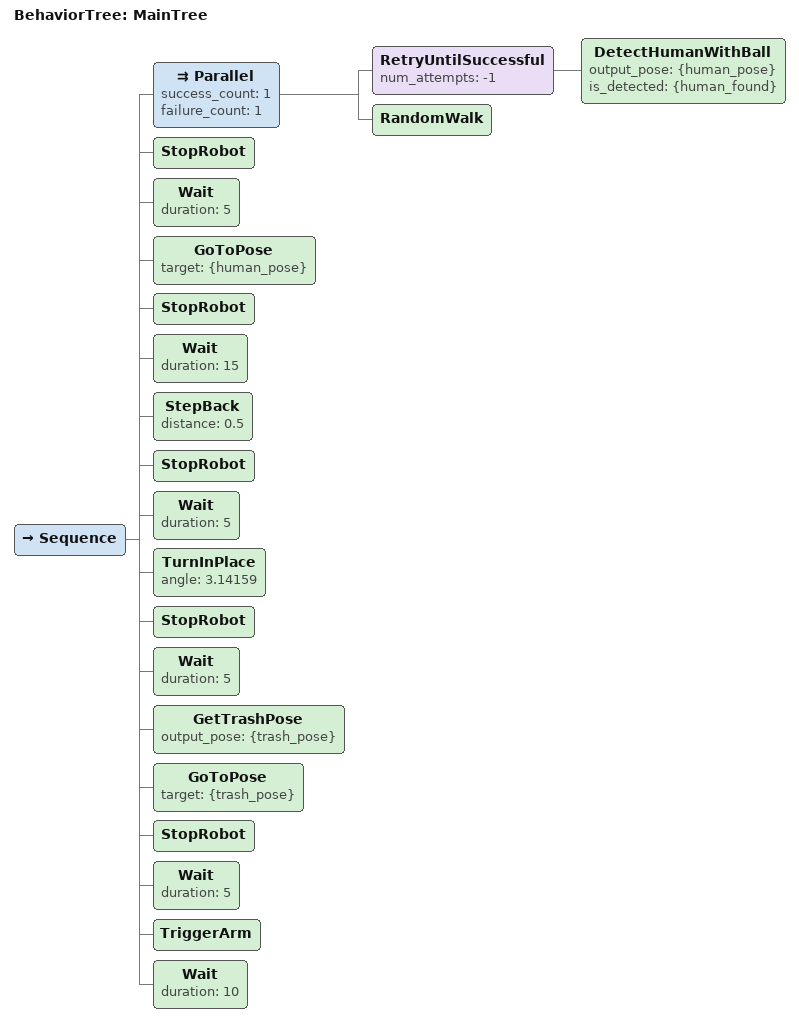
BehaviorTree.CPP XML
<root BTCPP_format="4">
    <BehaviorTree ID="MainTree">
        <Sequence>
             <!-- Step 1: Search for and detect human -->
             <!-- Parallel node runs both RandomWalk and human detection simultaneously -->
             <!-- SuccessOnOne: If human is detected (Retry succeeds), Parallel succeeds and halts RandomWalk -->
             <Parallel success_count="1" failure_count="1">
                 <RetryUntilSuccessful num_attempts="-1">
                     <DetectHumanWithBall output_pose="{human_pose}" is_detected="{human_found}"/>
                 </RetryUntilSuccessful>
                 <RandomWalk/>
             </Parallel>

             <!-- Step 2: Stop after detection -->
             <StopRobot/>

             <Wait duration="5"/>

             <!-- Step 3: Go to human (using the detected pose, no re-detection) -->
             <GoToPose target="{human_pose}"/>

             <!-- Step 4: Stop at human -->
             <StopRobot/>

             <Wait duration="15"/>

             <!-- Step 5: Step back -->
             <StepBack distance="0.5"/>

             <StopRobot/>

             <Wait duration="5"/>

             <!-- Step 6: Turn 180 degrees -->
             <TurnInPlace angle="3.14159"/>

             <!-- Step 7: Stop after turning -->
             <StopRobot/>

             <Wait duration="5"/>

             <!-- Step 8: Get Trash position from World -->
             <GetTrashPose output_pose="{trash_pose}"/>

             <!-- Step 9: Go to trash -->
             <GoToPose target="{trash_pose}"/>

             <!-- Step 10: Stop at trash -->
             <StopRobot/>

             <Wait duration="5"/>

             <!-- Step 11: Trigger arm -->
             <TriggerArm/>

             <Wait duration="10"/>

        </Sequence>
    </BehaviorTree>

    <!-- Definition of custom nodes for Groot2 visualization -->
</root>
